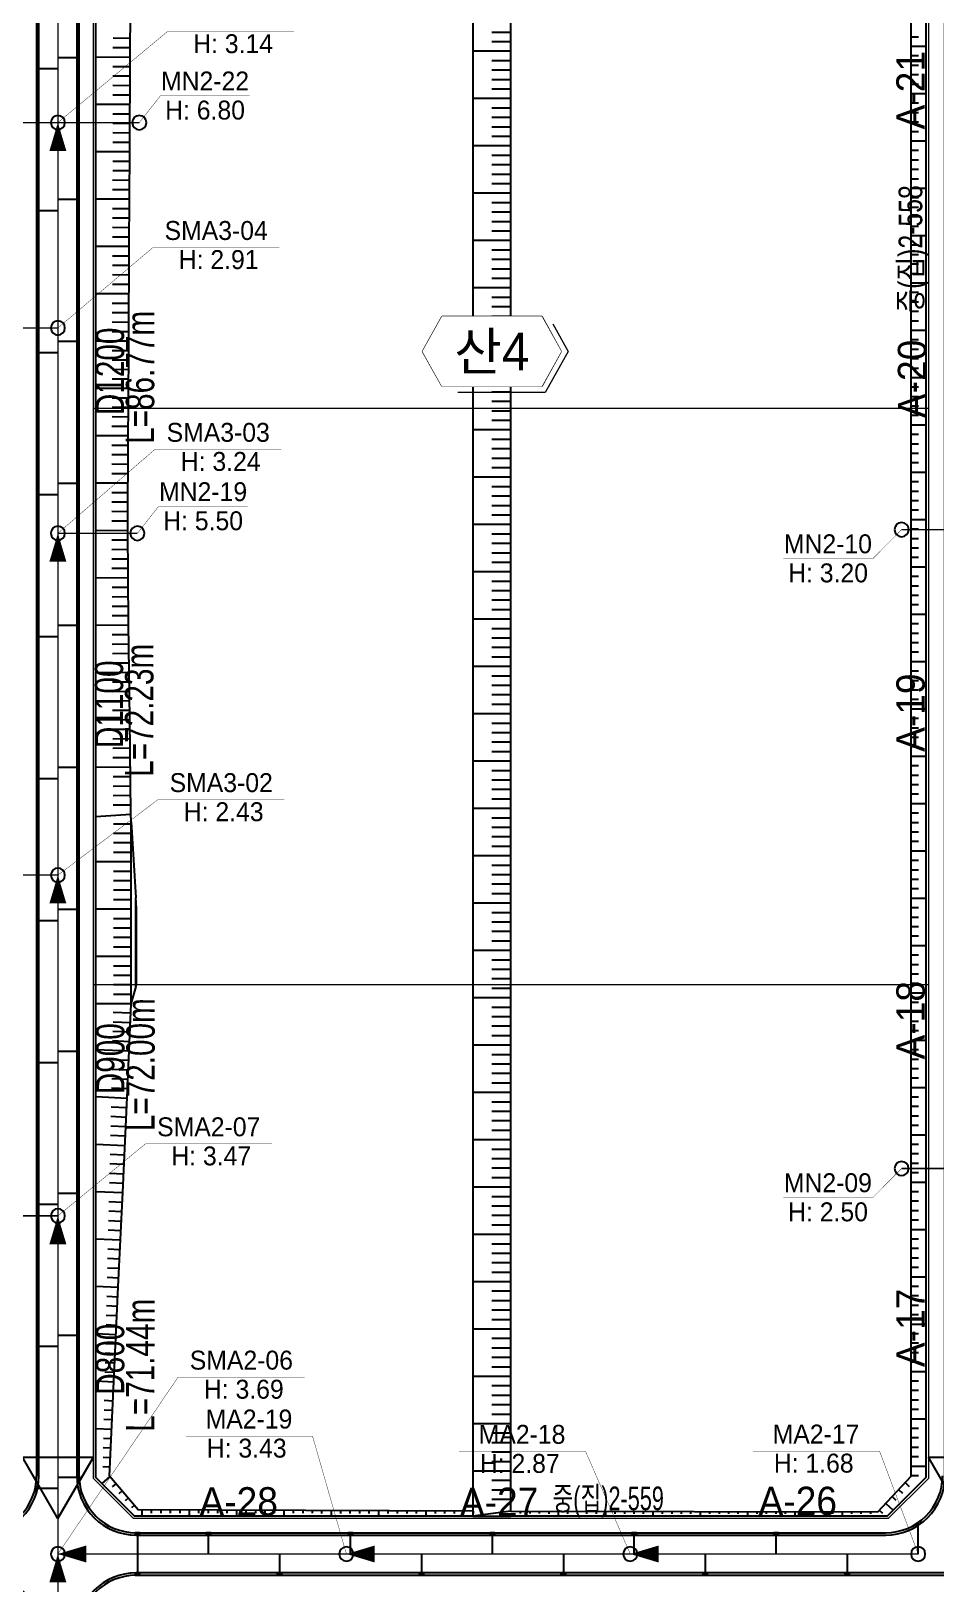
# Model space of a CAD drawing. Extents: x 230860 to 235519, y 342878 to 344985.
# Drawn here: x 232248.7 to 232440, y 343612.6 to 343940.7 of the extents above; entities that cross this region are included whole.
import ezdxf
from ezdxf.enums import TextEntityAlignment as Align

# ---------------------------------------------------------------- set-up
doc = ezdxf.new("R2010")
doc.units = 0
doc.set_wipeout_variables(frame=1)
for name, color, linetype in [('##L형측구', 8, 'Continuous'), ('##보도', 3, 'Continuous'), ('CE-SLOP-FILL', 9, 'Continuous'), ('MN info M1', 2, 'Continuous'), ('storm_2호 우수받이', 1, 'Continuous'), ('storm_arrow', 7, 'Continuous'), ('storm_MH', 2, 'Continuous'), ('storm_pipe dia_length', 7, 'Continuous'), ('storm_pipe text', 1, 'Continuous'), ('도로시종점', 1, 'Continuous'), ('맨홀지시선', 7, 'Continuous'), ('블록맨홀', 1, 'Continuous'), ('비탈면', 7, 'Continuous')]:
    doc.layers.add(name, color=color, linetype=linetype)
for name, color, linetype, lineweight in [('00_도로_계획선', 7, 'Continuous', 0), ('0_도로명', 7, 'Continuous', 0), ('0_획지경계선', 8, 'Continuous', 5), ('storm_pipe', 160, 'Continuous', 30), ('블럭명', 7, 'Continuous', 0)]:
    doc.layers.add(name, color=color, linetype=linetype, lineweight=lineweight)
doc.styles.get("Standard").update_dxf_attribs({"font": 'Dotum.TTF'})
doc.styles.add('스타일1', font='H2HDRM.TTF')

# ---------------------------------------------------------------- blocks, each defined once
blk = doc.blocks.new('1')
at = {"layer": 'storm_MH', "flags": 128}
blk.add_lwpolyline([(-0.75, 0, 1), (0.75, 0, 1)], format="xyb", close=True, dxfattribs=at)

msp = doc.modelspace()

# ---------------------------------------------------------------- linework, layer by layer
at = {"layer": '##L형측구'}
for points in [[(232147.092, 343622.897), (232237.911, 343622.897, 0.4142136), (232250.411, 343635.397), (232250.411, 344072.841, 0.4142136), (232234.911, 344088.341), (232067.598, 344088.341), (232036.911, 344134.898)], [(232429.401, 343622.897, 0.4142136), (232441.901, 343635.397), (232441.901, 344072.841, 0.4142136), (232426.401, 344088.341)], [(232380.105, 343283.607), (232419.664, 343325.458, 0.4135297), (232419.073, 343347.344), (232397.132, 343368.181), (232388.665, 343381.048), (232307.705, 343457.933, -0.2056301), (232250.411, 343591.355), (232250.411, 343602.395, 0.4200486), (232237.909, 343614.897), (232147.092, 343614.897)], [(232558.401, 343584.647, 0.4142136), (232529.901, 343613.147), (232524.767, 343613.147), (232509.512, 343614.897), (232270.911, 343614.897, 0.4142136), (232258.411, 343602.397), (232258.411, 343591.355, 0.2056301), (232313.214, 343463.734), (232426.646, 343356.012)]]:
    msp.add_lwpolyline(points, format="xyb", dxfattribs=at)
msp.add_lwpolyline([(232258.411, 343974.341), (232258.411, 343635.397, 0.4142136), (232270.911, 343622.897), (232429.401, 343622.897, 0.4142136), (232441.901, 343635.397), (232441.901, 344072.841, 0.4142136), (232426.401, 344088.341), (232277.411, 344088.341, 0.4142136), (232261.911, 344072.841), (232261.911, 344042.812), (232258.411, 344027.812)], format="xyb", close=True, dxfattribs=at)
at = {"layer": '##보도', "color": 8}
for points in [[(232067.328, 344087.841), (232234.911, 344087.841, -0.4142136), (232249.911, 344072.841), (232249.911, 343635.397)], [(232237.911, 343623.397, 0.4142136), (232249.911, 343635.397)], [(232258.911, 343635.397, 0.4142136), (232270.911, 343623.397)], [(232429.401, 343623.397, 0.4142136), (232441.401, 343635.397)], [(232249.911, 343602.397, 0.4142136), (232237.911, 343614.397)], [(232270.911, 343614.397, 0.4142136), (232258.911, 343602.397)]]:
    msp.add_lwpolyline(points, format="xyb", dxfattribs=at)
for points in [[(232258.911, 343635.397), (232258.911, 343974.341)], [(232270.911, 343623.397), (232429.401, 343623.397)], [(232270.911, 343614.397), (232509.484, 343614.397)]]:
    msp.add_lwpolyline(points, dxfattribs=at)
at = {"layer": '00_도로_계획선', "linetype": 'Continuous'}
for points in [[(232438.401, 344072.734), (232438.401, 343634.882)], [(232261.911, 343634.882), (232261.911, 344027.409)], [(232261.911, 343634.882), (232270.396, 343626.397)], [(232438.401, 343634.882), (232429.916, 343626.397)], [(232429.916, 343626.397), (232270.396, 343626.397)]]:
    msp.add_lwpolyline(points, dxfattribs=at)
at = {"layer": '0_획지경계선'}
msp.add_line((232261.911, 343861.003), (232438.401, 343861.003), dxfattribs=at)
for points in [[(232350.156, 343982.776), (232350.156, 343739.229)], [(232261.911, 343739.229), (232438.401, 343739.229)]]:
    msp.add_lwpolyline(points, dxfattribs=at)
at = {"layer": 'CE-SLOP-FILL', "color": 8}
for p, q in [((232342.156, 343626.897, 59.045), (232342.156, 344082.841, 54.48)), ((232350.156, 343627.956), (232350.156, 344079.367)), ((232350.156, 343940.397), (232346.156, 343940.397)), ((232434.76, 343939.485), (232436.331, 343939.485)), ((232269.712, 343937.125), (232266.062, 343937.144)), ((232269.722, 343939.125), (232266.067, 343939.144)), ((232350.156, 343936.397), (232342.156, 343936.397)), ((232350.156, 343938.397), (232346.156, 343938.397)), ((232434.76, 343937.485), (232437.901, 343937.485)), ((232269.701, 343935.125), (232262.411, 343935.165)), ((232269.691, 343933.126), (232266.051, 343933.145)), ((232350.156, 343934.397), (232346.156, 343934.397)), ((232434.76, 343935.485), (232436.33, 343935.485)), ((232434.76, 343933.485), (232436.33, 343933.485)), ((232269.68, 343931.126), (232266.046, 343931.145)), ((232350.156, 343932.397), (232346.156, 343932.397)), ((232350.156, 343930.397), (232346.156, 343930.397)), ((232434.759, 343929.485), (232436.33, 343929.485)), ((232434.76, 343931.485), (232436.33, 343931.485)), ((232269.659, 343927.126), (232266.035, 343927.145)), ((232269.669, 343929.126), (232266.04, 343929.145)), ((232350.156, 343926.397), (232342.156, 343926.397)), ((232350.156, 343928.397), (232346.156, 343928.397)), ((232434.759, 343927.485), (232437.901, 343927.485)), ((232269.648, 343925.126), (232262.411, 343925.164)), ((232269.637, 343923.126), (232266.024, 343923.145)), ((232350.156, 343924.397), (232346.156, 343924.397)), ((232434.759, 343925.485), (232436.33, 343925.485)), ((232434.759, 343923.485), (232436.33, 343923.485)), ((232269.626, 343921.126), (232266.019, 343921.145)), ((232350.156, 343922.397), (232346.156, 343922.397)), ((232350.156, 343920.397), (232346.156, 343920.397)), ((232434.759, 343921.485), (232436.33, 343921.485)), ((232269.605, 343917.126), (232266.008, 343917.145)), ((232269.616, 343919.126), (232266.013, 343919.145)), ((232350.156, 343916.397), (232342.156, 343916.397)), ((232350.156, 343918.397), (232346.156, 343918.397)), ((232434.758, 343917.485), (232437.901, 343917.485)), ((232434.759, 343919.485), (232436.33, 343919.485)), ((232269.594, 343915.126), (232262.411, 343915.164)), ((232269.584, 343913.126), (232265.997, 343913.145)), ((232350.156, 343914.397), (232346.156, 343914.397)), ((232434.758, 343915.485), (232436.33, 343915.485)), ((232434.758, 343913.485), (232436.33, 343913.485)), ((232269.573, 343911.126), (232265.992, 343911.145)), ((232350.156, 343912.397), (232346.156, 343912.397)), ((232350.156, 343910.397), (232346.156, 343910.397)), ((232434.758, 343911.485), (232436.329, 343911.485)), ((232269.551, 343907.126), (232265.981, 343907.145)), ((232269.562, 343909.126), (232265.987, 343909.145)), ((232350.156, 343906.397), (232342.156, 343906.397)), ((232350.156, 343908.397), (232346.156, 343908.397)), ((232434.758, 343909.485), (232436.329, 343909.485)), ((232434.758, 343907.485), (232437.901, 343907.485)), ((232269.541, 343905.126), (232262.411, 343905.164)), ((232269.53, 343903.126), (232265.971, 343903.145)), ((232350.156, 343904.397), (232346.156, 343904.397)), ((232434.757, 343905.485), (232436.329, 343905.485)), ((232434.757, 343903.485), (232436.329, 343903.485)), ((232269.519, 343901.126), (232265.965, 343901.145)), ((232350.156, 343902.397), (232346.156, 343902.397)), ((232350.156, 343900.397), (232346.156, 343900.397)), ((232434.757, 343901.485), (232436.329, 343901.485)), ((232269.498, 343897.126), (232265.955, 343897.145)), ((232269.509, 343899.126), (232265.96, 343899.145)), ((232350.156, 343898.397), (232346.156, 343898.397)), ((232434.757, 343899.485), (232436.329, 343899.485)), ((232434.757, 343897.485), (232437.901, 343897.485)), ((232269.487, 343895.126), (232262.411, 343895.163)), ((232350.156, 343896.397), (232342.156, 343896.397)), ((232350.156, 343894.397), (232346.156, 343894.397)), ((232434.756, 343893.485), (232436.329, 343893.485)), ((232434.757, 343895.485), (232436.329, 343895.485)), ((232269.466, 343891.126), (232265.939, 343891.145)), ((232269.477, 343893.126), (232265.944, 343893.145)), ((232350.156, 343892.397), (232346.156, 343892.397)), ((232350.156, 343890.397), (232346.156, 343890.397)), ((232434.756, 343891.485), (232436.329, 343891.485)), ((232269.445, 343887.126), (232265.928, 343887.145)), ((232269.456, 343889.126), (232265.933, 343889.145)), ((232350.156, 343888.397), (232346.156, 343888.397)), ((232434.756, 343889.485), (232436.329, 343889.485)), ((232434.756, 343887.485), (232437.901, 343887.485)), ((232269.434, 343885.126), (232262.411, 343885.163)), ((232350.156, 343886.397), (232342.156, 343886.397)), ((232350.156, 343884.397), (232346.156, 343884.397)), ((232434.756, 343885.485), (232436.328, 343885.485)), ((232434.756, 343883.485), (232436.328, 343883.485)), ((232269.413, 343881.126), (232265.912, 343881.145)), ((232269.424, 343883.126), (232265.917, 343883.145)), ((232350.156, 343882.397), (232346.156, 343882.397)), ((232350.156, 343880.397), (232346.156, 343880.397)), ((232434.755, 343881.485), (232436.328, 343881.485)), ((232269.392, 343877.126), (232265.902, 343877.145)), ((232269.403, 343879.126), (232265.907, 343879.145)), ((232350.156, 343878.397), (232346.156, 343878.397)), ((232434.755, 343879.485), (232436.328, 343879.485)), ((232434.755, 343877.485), (232437.901, 343877.485)), ((232269.382, 343875.126), (232262.411, 343875.164)), ((232350.156, 343876.397), (232342.156, 343876.397)), ((232350.156, 343874.397), (232346.156, 343874.397)), ((232434.755, 343875.485), (232436.328, 343875.485)), ((232269.36, 343871.126), (232265.886, 343871.145)), ((232269.371, 343873.126), (232265.891, 343873.145)), ((232350.156, 343872.397), (232346.156, 343872.397)), ((232350.156, 343870.397), (232346.156, 343870.397)), ((232434.755, 343873.485), (232436.328, 343873.485)), ((232434.755, 343871.485), (232436.328, 343871.485)), ((232269.338, 343867.126), (232265.875, 343867.145)), ((232269.349, 343869.126), (232265.88, 343869.145)), ((232350.156, 343868.397), (232346.156, 343868.397)), ((232434.755, 343869.485), (232436.328, 343869.485)), ((232434.755, 343867.485), (232437.901, 343867.485)), ((232269.328, 343865.126), (232262.411, 343865.164)), ((232350.156, 343866.397), (232342.156, 343866.397)), ((232350.156, 343864.397), (232346.156, 343864.397)), ((232434.755, 343865.485), (232436.328, 343865.485)), ((232269.306, 343861.127), (232265.859, 343861.145)), ((232269.317, 343863.127), (232265.864, 343863.145)), ((232350.156, 343862.397), (232346.156, 343862.397)), ((232434.754, 343863.485), (232436.328, 343863.485)), ((232434.754, 343861.485), (232436.328, 343861.485)), ((232269.296, 343859.127), (232265.853, 343859.145)), ((232350.156, 343860.397), (232346.156, 343860.397)), ((232350.156, 343858.397), (232346.156, 343858.397)), ((232434.754, 343859.485), (232436.328, 343859.485)), ((232434.755, 343857.485), (232437.901, 343857.485)), ((232269.275, 343855.127), (232262.411, 343855.148)), ((232269.285, 343857.127), (232265.848, 343857.145)), ((232350.156, 343856.397), (232342.156, 343856.397)), ((232350.156, 343854.397), (232346.156, 343854.397)), ((232434.755, 343855.485), (232436.328, 343855.485)), ((232269.262, 343851.127), (232265.837, 343851.137)), ((232269.269, 343853.127), (232265.84, 343853.137)), ((232350.156, 343852.397), (232346.156, 343852.397)), ((232434.754, 343851.485), (232436.328, 343851.485)), ((232434.755, 343853.485), (232436.328, 343853.485)), ((232269.256, 343849.127), (232265.834, 343849.137)), ((232350.156, 343850.397), (232346.156, 343850.397)), ((232350.156, 343848.397), (232346.156, 343848.397)), ((232434.754, 343849.485), (232436.328, 343849.485)), ((232434.754, 343847.485), (232437.901, 343847.485)), ((232269.244, 343845.127), (232262.411, 343845.148)), ((232269.25, 343847.127), (232265.83, 343847.137)), ((232350.156, 343846.397), (232342.156, 343846.397)), ((232350.156, 343844.397), (232346.156, 343844.397)), ((232434.754, 343845.485), (232436.328, 343845.485)), ((232269.231, 343841.127), (232265.821, 343841.137)), ((232269.237, 343843.127), (232265.824, 343843.137)), ((232350.156, 343842.397), (232346.156, 343842.397)), ((232434.754, 343843.485), (232436.327, 343843.485)), ((232434.754, 343841.485), (232436.327, 343841.485)), ((232269.225, 343839.127), (232265.818, 343839.137)), ((232350.156, 343840.397), (232346.156, 343840.397)), ((232350.156, 343838.397), (232346.156, 343838.397)), ((232434.753, 343839.485), (232436.327, 343839.485)), ((232434.753, 343837.485), (232437.901, 343837.485)), ((232269.215, 343835.127), (232262.411, 343835.073)), ((232269.218, 343837.127), (232265.815, 343837.137)), ((232350.156, 343836.397), (232342.156, 343836.397)), ((232350.156, 343834.397), (232346.156, 343834.397)), ((232434.753, 343835.485), (232436.327, 343835.485)), ((232269.23, 343833.127), (232265.821, 343833.1)), ((232269.246, 343831.127), (232265.829, 343831.1)), ((232350.156, 343832.397), (232346.156, 343832.397)), ((232434.753, 343833.485), (232436.327, 343833.485)), ((232434.753, 343831.485), (232436.327, 343831.485)), ((232269.262, 343829.127), (232265.837, 343829.1)), ((232350.156, 343830.397), (232346.156, 343830.397)), ((232350.156, 343828.397), (232346.156, 343828.397)), ((232434.753, 343829.485), (232436.327, 343829.485)), ((232269.294, 343825.127), (232262.411, 343825.073)), ((232269.278, 343827.127), (232265.845, 343827.1)), ((232350.156, 343826.397), (232342.156, 343826.397)), ((232350.156, 343824.397), (232346.156, 343824.397)), ((232434.752, 343825.485), (232436.327, 343825.485)), ((232434.753, 343827.485), (232437.901, 343827.485)), ((232269.31, 343823.127), (232265.86, 343823.1)), ((232269.325, 343821.127), (232265.868, 343821.1)), ((232350.156, 343822.397), (232346.156, 343822.397)), ((232434.752, 343823.485), (232436.327, 343823.485)), ((232434.752, 343821.485), (232436.327, 343821.485)), ((232269.341, 343819.127), (232265.876, 343819.1)), ((232350.156, 343820.397), (232346.156, 343820.397)), ((232350.156, 343818.397), (232346.156, 343818.397)), ((232434.752, 343819.485), (232436.326, 343819.485)), ((232269.374, 343815.127), (232262.411, 343815.052)), ((232269.357, 343817.127), (232265.884, 343817.1)), ((232350.156, 343816.397), (232342.156, 343816.397)), ((232434.752, 343817.485), (232437.901, 343817.485)), ((232434.752, 343815.485), (232436.326, 343815.485)), ((232269.395, 343813.127), (232265.903, 343813.09)), ((232350.156, 343814.397), (232346.156, 343814.397)), ((232350.156, 343812.397), (232346.156, 343812.397)), ((232434.751, 343813.485), (232436.326, 343813.485)), ((232434.751, 343811.485), (232436.326, 343811.485)), ((232269.417, 343811.128), (232265.914, 343811.09)), ((232269.439, 343809.128), (232265.925, 343809.09)), ((232350.156, 343810.397), (232346.156, 343810.397)), ((232350.156, 343808.397), (232346.156, 343808.397)), ((232434.751, 343809.485), (232436.326, 343809.485)), ((232269.482, 343805.128), (232262.411, 343805.051)), ((232269.46, 343807.128), (232265.936, 343807.09)), ((232350.156, 343806.397), (232342.156, 343806.397)), ((232434.751, 343807.485), (232437.901, 343807.485)), ((232434.751, 343805.485), (232436.326, 343805.485)), ((232269.504, 343803.128), (232265.957, 343803.09)), ((232350.156, 343804.397), (232346.156, 343804.397)), ((232350.156, 343802.397), (232346.156, 343802.397)), ((232434.75, 343801.485), (232436.326, 343801.485)), ((232434.751, 343803.485), (232436.326, 343803.485)), ((232269.525, 343801.128), (232265.968, 343801.09)), ((232269.547, 343799.128), (232265.979, 343799.09)), ((232350.156, 343800.397), (232346.156, 343800.397)), ((232350.156, 343798.397), (232346.156, 343798.397)), ((232434.75, 343799.485), (232436.326, 343799.485)), ((232269.59, 343795.129), (232262.411, 343795.051)), ((232269.569, 343797.128), (232265.99, 343797.09)), ((232350.156, 343796.397), (232342.156, 343796.397)), ((232434.75, 343797.485), (232437.901, 343797.485)), ((232434.75, 343795.485), (232436.325, 343795.485)), ((232269.612, 343793.129), (232266.011, 343793.09)), ((232350.156, 343794.397), (232346.156, 343794.397)), ((232350.156, 343792.397), (232346.156, 343792.397)), ((232434.75, 343793.485), (232436.325, 343793.485)), ((232269.633, 343791.129), (232266.022, 343791.09)), ((232269.655, 343789.129), (232266.033, 343789.09)), ((232350.156, 343790.397), (232346.156, 343790.397)), ((232350.156, 343788.397), (232346.156, 343788.397)), ((232434.749, 343789.485), (232436.325, 343789.485)), ((232434.75, 343791.485), (232436.325, 343791.485)), ((232269.698, 343785.129), (232262.411, 343785.051)), ((232269.676, 343787.129), (232266.044, 343787.09)), ((232350.156, 343786.397), (232342.156, 343786.397)), ((232434.749, 343787.485), (232437.901, 343787.485)), ((232434.749, 343785.485), (232436.325, 343785.485)), ((232269.719, 343783.129), (232266.065, 343783.09)), ((232350.156, 343784.397), (232346.156, 343784.397)), ((232350.156, 343782.397), (232346.156, 343782.397)), ((232434.749, 343783.485), (232436.325, 343783.485)), ((232269.741, 343781.129), (232266.076, 343781.09)), ((232269.762, 343779.129), (232266.087, 343779.09)), ((232350.156, 343780.397), (232346.156, 343780.397)), ((232434.749, 343781.485), (232436.325, 343781.485)), ((232434.749, 343779.485), (232436.325, 343779.485)), ((232269.816, 343775.13), (232262.411, 343774.669)), ((232269.784, 343777.13), (232266.098, 343777.09)), ((232350.156, 343776.397), (232342.156, 343776.397)), ((232350.156, 343778.397), (232346.156, 343778.397)), ((232434.748, 343777.485), (232437.901, 343777.485)), ((232434.748, 343775.485), (232436.325, 343775.485)), ((232269.911, 343773.133), (232266.161, 343773.133)), ((232350.156, 343774.397), (232346.156, 343774.397)), ((232350.156, 343772.397), (232346.156, 343772.397)), ((232434.748, 343773.485), (232436.325, 343773.485)), ((232269.911, 343771.133), (232266.161, 343771.133)), ((232269.911, 343769.133), (232266.161, 343769.133)), ((232350.156, 343770.397), (232346.156, 343770.397)), ((232434.748, 343771.485), (232436.324, 343771.485)), ((232434.748, 343769.485), (232436.324, 343769.485)), ((232269.911, 343767.133), (232266.161, 343767.133)), ((232350.156, 343766.397), (232342.156, 343766.397)), ((232350.156, 343768.397), (232346.156, 343768.397)), ((232434.747, 343765.485), (232436.324, 343765.485)), ((232434.748, 343767.485), (232437.901, 343767.485)), ((232269.911, 343765.133), (232262.411, 343765.133)), ((232269.911, 343763.133), (232266.161, 343763.133)), ((232350.156, 343764.397), (232346.156, 343764.397)), ((232350.156, 343762.397), (232346.156, 343762.397)), ((232434.747, 343763.485), (232436.324, 343763.485)), ((232269.911, 343761.133), (232266.161, 343761.133)), ((232269.911, 343759.133), (232266.161, 343759.133)), ((232350.156, 343760.397), (232346.156, 343760.397)), ((232434.747, 343761.485), (232436.324, 343761.485)), ((232434.747, 343759.485), (232436.324, 343759.485)), ((232269.911, 343757.133), (232266.161, 343757.133)), ((232270.961, 343756.759), (232270.936, 343756.757)), ((232350.156, 343756.397), (232342.156, 343756.397)), ((232350.156, 343758.397), (232346.156, 343758.397)), ((232434.747, 343757.485), (232437.901, 343757.485)), ((232434.747, 343755.485), (232436.324, 343755.485)), ((232269.911, 343755.133), (232262.411, 343755.133)), ((232269.911, 343753.133), (232266.161, 343753.133)), ((232271.049, 343754.761), (232270.98, 343754.762)), ((232271.048, 343752.761), (232270.98, 343752.762)), ((232350.156, 343754.397), (232346.156, 343754.397)), ((232350.156, 343752.397), (232346.156, 343752.397)), ((232434.747, 343753.485), (232436.324, 343753.485)), ((232269.911, 343751.133), (232266.161, 343751.133)), ((232269.911, 343749.133), (232266.161, 343749.133)), ((232271.047, 343750.761), (232270.979, 343750.762)), ((232350.156, 343750.397), (232346.156, 343750.397)), ((232434.746, 343751.485), (232436.324, 343751.485)), ((232434.746, 343749.485), (232436.324, 343749.485)), ((232269.911, 343747.133), (232266.161, 343747.133)), ((232271.046, 343748.761), (232270.911, 343748.762)), ((232271.045, 343746.761), (232270.978, 343746.762)), ((232350.156, 343746.397), (232342.156, 343746.397)), ((232350.156, 343748.397), (232346.156, 343748.397)), ((232434.746, 343747.485), (232437.901, 343747.485)), ((232269.911, 343745.133), (232262.411, 343745.133)), ((232269.911, 343743.133), (232266.161, 343743.133)), ((232271.044, 343744.761), (232270.977, 343744.762)), ((232271.043, 343742.761), (232270.977, 343742.762)), ((232350.156, 343744.397), (232346.156, 343744.397)), ((232350.156, 343742.397), (232346.156, 343742.397)), ((232434.746, 343745.485), (232436.324, 343745.485)), ((232434.746, 343743.485), (232436.323, 343743.485)), ((232269.911, 343741.133), (232266.161, 343741.133)), ((232269.911, 343739.133), (232266.161, 343739.133)), ((232271.041, 343740.761), (232270.976, 343740.762)), ((232350.156, 343740.397), (232346.156, 343740.397)), ((232434.746, 343741.485), (232436.323, 343741.485)), ((232434.746, 343739.485), (232436.323, 343739.485)), ((232269.911, 343737.133), (232266.161, 343737.133)), ((232350.156, 343736.397), (232342.156, 343736.397)), ((232350.156, 343738.397), (232346.156, 343738.397)), ((232434.745, 343737.485), (232437.901, 343737.485)), ((232269.911, 343735.133), (232262.411, 343735.133)), ((232269.825, 343733.135), (232266.118, 343733.295)), ((232350.156, 343734.397), (232346.156, 343734.397)), ((232434.745, 343735.485), (232436.323, 343735.485)), ((232434.745, 343733.485), (232436.323, 343733.485)), ((232269.653, 343729.139), (232266.032, 343729.295)), ((232269.739, 343731.137), (232266.075, 343731.295)), ((232350.156, 343732.397), (232346.156, 343732.397)), ((232350.156, 343730.397), (232346.156, 343730.397)), ((232434.745, 343731.485), (232436.323, 343731.485)), ((232434.745, 343729.485), (232436.323, 343729.485)), ((232269.567, 343727.14), (232265.989, 343727.295)), ((232350.156, 343726.397), (232342.156, 343726.397)), ((232350.156, 343728.397), (232346.156, 343728.397)), ((232434.744, 343727.485), (232437.901, 343727.485)), ((232269.48, 343725.142), (232262.411, 343725.448)), ((232269.394, 343723.144), (232265.903, 343723.295)), ((232350.156, 343724.397), (232346.156, 343724.397)), ((232434.744, 343725.485), (232436.323, 343725.485)), ((232434.744, 343723.485), (232436.323, 343723.485)), ((232269.308, 343721.146), (232265.86, 343721.295)), ((232350.156, 343722.397), (232346.156, 343722.397)), ((232350.156, 343720.397), (232346.156, 343720.397)), ((232434.744, 343721.485), (232436.322, 343721.485)), ((232434.744, 343719.485), (232436.322, 343719.485)), ((232269.135, 343717.15), (232265.773, 343717.295)), ((232269.222, 343719.148), (232265.816, 343719.295)), ((232350.156, 343716.397), (232342.156, 343716.397)), ((232350.156, 343718.397), (232346.156, 343718.397)), ((232434.744, 343717.485), (232437.901, 343717.485)), ((232269.048, 343715.152), (232262.411, 343715.466)), ((232268.954, 343713.154), (232265.682, 343713.309)), ((232350.156, 343714.397), (232346.156, 343714.397)), ((232434.743, 343715.485), (232436.322, 343715.485)), ((232434.743, 343713.485), (232436.322, 343713.485)), ((232268.859, 343711.156), (232265.635, 343711.309)), ((232350.156, 343712.397), (232346.156, 343712.397)), ((232350.156, 343710.397), (232346.156, 343710.397)), ((232434.743, 343711.485), (232436.322, 343711.485)), ((232268.669, 343707.161), (232265.54, 343707.309)), ((232268.764, 343709.158), (232265.588, 343709.309)), ((232350.156, 343706.397), (232342.156, 343706.397)), ((232350.156, 343708.397), (232346.156, 343708.397)), ((232434.743, 343709.485), (232436.322, 343709.485)), ((232434.743, 343707.485), (232437.901, 343707.485)), ((232268.575, 343705.163), (232262.411, 343705.455)), ((232268.48, 343703.165), (232265.446, 343703.309)), ((232350.156, 343704.397), (232346.156, 343704.397)), ((232434.742, 343703.485), (232436.322, 343703.485)), ((232434.743, 343705.485), (232436.322, 343705.485)), ((232268.385, 343701.167), (232265.398, 343701.309)), ((232350.156, 343702.397), (232346.156, 343702.397)), ((232350.156, 343700.397), (232346.156, 343700.397)), ((232434.742, 343701.485), (232436.322, 343701.485)), ((232268.196, 343697.172), (232265.304, 343697.309)), ((232268.291, 343699.17), (232265.351, 343699.309)), ((232350.156, 343696.397), (232342.156, 343696.397)), ((232350.156, 343698.397), (232346.156, 343698.397)), ((232434.742, 343699.485), (232436.322, 343699.485)), ((232434.742, 343697.485), (232437.901, 343697.485)), ((232268.101, 343695.174), (232262.411, 343695.444)), ((232268.006, 343693.176), (232265.209, 343693.309)), ((232350.156, 343694.397), (232346.156, 343694.397)), ((232434.742, 343695.485), (232436.321, 343695.485)), ((232434.742, 343693.485), (232436.321, 343693.485)), ((232267.911, 343691.179), (232265.161, 343691.309)), ((232350.156, 343692.397), (232346.156, 343692.397)), ((232350.156, 343690.397), (232346.156, 343690.397)), ((232434.741, 343691.485), (232436.321, 343691.485)), ((232267.722, 343687.183), (232265.066, 343687.309)), ((232267.817, 343689.181), (232265.114, 343689.309)), ((232350.156, 343688.397), (232346.156, 343688.397)), ((232434.741, 343689.485), (232436.321, 343689.485)), ((232434.741, 343687.485), (232437.901, 343687.485)), ((232267.627, 343685.185), (232262.411, 343685.433)), ((232267.532, 343683.188), (232264.972, 343683.309)), ((232350.156, 343686.397), (232342.156, 343686.397)), ((232350.156, 343684.397), (232346.156, 343684.397)), ((232434.741, 343685.485), (232436.321, 343685.485)), ((232434.741, 343683.485), (232436.321, 343683.485)), ((232267.437, 343681.19), (232264.924, 343681.309)), ((232350.156, 343682.397), (232346.156, 343682.397)), ((232350.156, 343680.397), (232346.156, 343680.397)), ((232434.741, 343681.485), (232436.321, 343681.485)), ((232267.247, 343677.194), (232264.829, 343677.309)), ((232267.342, 343679.192), (232264.877, 343679.309)), ((232350.156, 343678.397), (232346.156, 343678.397)), ((232434.74, 343679.485), (232436.321, 343679.485)), ((232434.74, 343677.485), (232437.901, 343677.485)), ((232267.152, 343675.197), (232262.411, 343675.422)), ((232350.156, 343676.397), (232342.156, 343676.397)), ((232350.156, 343674.397), (232346.156, 343674.397)), ((232434.74, 343675.485), (232436.321, 343675.485)), ((232434.74, 343673.485), (232436.321, 343673.485)), ((232266.963, 343671.201), (232264.687, 343671.309)), ((232267.058, 343673.199), (232264.734, 343673.309)), ((232350.156, 343672.397), (232346.156, 343672.397)), ((232350.156, 343670.397), (232346.156, 343670.397)), ((232434.74, 343671.485), (232436.32, 343671.485)), ((232266.773, 343667.206), (232264.592, 343667.309)), ((232266.868, 343669.203), (232264.639, 343669.309)), ((232350.156, 343668.397), (232346.156, 343668.397)), ((232434.74, 343669.485), (232436.32, 343669.485)), ((232434.74, 343667.485), (232437.901, 343667.485)), ((232266.678, 343665.208), (232262.411, 343665.411)), ((232350.156, 343666.397), (232342.156, 343666.397)), ((232350.156, 343664.397), (232346.156, 343664.397)), ((232434.739, 343665.485), (232436.32, 343665.485)), ((232266.488, 343661.212), (232264.45, 343661.309)), ((232266.583, 343663.21), (232264.497, 343663.309)), ((232350.156, 343662.397), (232346.156, 343662.397)), ((232350.156, 343660.397), (232346.156, 343660.397)), ((232434.739, 343663.485), (232436.32, 343663.485)), ((232434.739, 343661.485), (232436.32, 343661.485)), ((232266.299, 343657.217), (232264.355, 343657.309)), ((232266.393, 343659.215), (232264.402, 343659.309)), ((232350.156, 343658.397), (232346.156, 343658.397)), ((232434.739, 343659.485), (232436.32, 343659.485)), ((232434.739, 343657.485), (232437.901, 343657.485)), ((232266.204, 343655.219), (232262.411, 343655.386)), ((232350.156, 343656.397), (232342.156, 343656.397)), ((232350.156, 343654.397), (232346.156, 343654.397)), ((232434.739, 343655.485), (232436.32, 343655.485)), ((232266.028, 343651.223), (232264.219, 343651.303)), ((232266.116, 343653.221), (232264.264, 343653.303)), ((232350.156, 343652.397), (232346.156, 343652.397)), ((232434.738, 343653.485), (232436.32, 343653.485)), ((232434.738, 343651.485), (232436.32, 343651.485)), ((232265.852, 343647.227), (232264.131, 343647.303)), ((232265.94, 343649.225), (232264.175, 343649.303)), ((232350.156, 343650.397), (232346.156, 343650.397)), ((232350.156, 343648.397), (232346.156, 343648.397)), ((232434.738, 343649.485), (232436.32, 343649.485)), ((232434.738, 343647.485), (232437.901, 343647.485)), ((232265.763, 343645.229), (232262.411, 343645.377)), ((232350.156, 343646.397), (232342.156, 343646.397)), ((232350.156, 343644.397), (232346.156, 343644.397)), ((232434.738, 343645.485), (232436.319, 343645.485)), ((232265.587, 343641.233), (232263.999, 343641.303)), ((232265.675, 343643.231), (232264.043, 343643.303)), ((232350.156, 343642.397), (232346.156, 343642.397)), ((232434.737, 343641.485), (232436.319, 343641.485)), ((232434.738, 343643.485), (232436.319, 343643.485)), ((232265.499, 343639.235), (232263.955, 343639.303)), ((232350.156, 343640.397), (232346.156, 343640.397)), ((232350.156, 343638.397), (232346.156, 343638.397)), ((232434.737, 343639.485), (232436.319, 343639.485)), ((232434.737, 343637.485), (232437.901, 343637.485)), ((232265.394, 343635.263), (232263.693, 343633.807)), ((232265.411, 343637.237), (232263.911, 343637.303)), ((232350.156, 343636.397), (232342.156, 343636.397)), ((232350.156, 343634.397), (232346.156, 343634.397)), ((232434.737, 343635.485), (232436.319, 343635.485)), ((232266.694, 343633.744), (232265.903, 343633.066)), ((232267.995, 343632.224), (232267.262, 343631.597)), ((232350.156, 343632.397), (232346.156, 343632.397)), ((232430.748, 343631.054), (232431.555, 343630.303)), ((232432.11, 343632.518), (232432.944, 343631.742)), ((232433.473, 343633.982), (232434.333, 343633.182)), ((232269.295, 343630.705), (232268.622, 343630.128)), ((232270.596, 343629.186), (232269.981, 343628.66)), ((232272.157, 343628.228), (232272.151, 343626.897)), ((232274.157, 343628.221), (232274.154, 343627.559)), ((232276.157, 343628.213), (232276.154, 343627.555)), ((232278.157, 343628.205), (232278.154, 343627.551)), ((232280.157, 343628.197), (232280.154, 343627.547)), ((232282.157, 343628.189), (232282.152, 343626.897)), ((232284.157, 343628.182), (232284.154, 343627.539)), ((232286.156, 343628.174), (232286.154, 343627.535)), ((232288.156, 343628.166), (232288.154, 343627.532)), ((232290.156, 343628.158), (232290.154, 343627.528)), ((232292.156, 343628.151), (232292.152, 343626.897)), ((232294.156, 343628.143), (232294.154, 343627.52)), ((232296.156, 343628.135), (232296.154, 343627.516)), ((232298.156, 343628.127), (232298.154, 343627.512)), ((232300.156, 343628.119), (232300.154, 343627.508)), ((232302.156, 343628.112), (232302.152, 343626.897)), ((232304.156, 343628.104), (232304.154, 343627.5)), ((232306.156, 343628.096), (232306.154, 343627.497)), ((232308.156, 343628.088), (232308.154, 343627.493)), ((232310.156, 343628.081), (232310.154, 343627.489)), ((232312.156, 343628.073), (232312.152, 343626.897)), ((232314.156, 343628.065), (232314.154, 343627.481)), ((232316.156, 343628.057), (232316.154, 343627.477)), ((232318.156, 343628.049), (232318.154, 343627.473)), ((232320.156, 343628.042), (232320.154, 343627.469)), ((232322.156, 343628.034), (232322.152, 343626.897)), ((232324.156, 343628.026), (232324.154, 343627.462)), ((232326.156, 343628.018), (232326.154, 343627.458)), ((232328.156, 343628.011), (232328.154, 343627.454)), ((232330.156, 343628.003), (232330.154, 343627.45)), ((232332.156, 343627.995), (232332.152, 343626.897)), ((232334.156, 343627.987), (232334.154, 343627.442)), ((232336.156, 343627.98), (232336.154, 343627.438)), ((232338.156, 343627.972), (232338.154, 343627.434)), ((232340.156, 343627.964), (232340.154, 343627.431)), ((232342.156, 343627.956), (232342.152, 343626.897)), ((232350.156, 343630.397), (232346.156, 343630.397)), ((232352.156, 343627.953), (232352.155, 343627.425)), ((232354.156, 343627.949), (232354.155, 343627.423)), ((232356.156, 343627.946), (232356.155, 343627.421)), ((232358.156, 343627.942), (232358.155, 343627.42)), ((232360.156, 343627.939), (232360.154, 343626.897)), ((232362.156, 343627.935), (232362.155, 343627.416)), ((232364.156, 343627.932), (232364.155, 343627.414)), ((232366.156, 343627.928), (232366.155, 343627.413)), ((232368.156, 343627.925), (232368.155, 343627.411)), ((232370.156, 343627.921), (232370.154, 343626.897)), ((232372.156, 343627.918), (232372.155, 343627.407)), ((232374.156, 343627.914), (232374.155, 343627.406)), ((232376.156, 343627.911), (232376.155, 343627.404)), ((232378.156, 343627.907), (232378.155, 343627.402)), ((232380.156, 343627.904), (232380.154, 343626.897)), ((232382.156, 343627.9), (232382.155, 343627.399)), ((232384.156, 343627.897), (232384.155, 343627.397)), ((232386.156, 343627.893), (232386.155, 343627.395)), ((232388.156, 343627.89), (232388.155, 343627.393)), ((232390.156, 343627.886), (232390.154, 343626.897)), ((232392.156, 343627.883), (232392.155, 343627.39)), ((232394.156, 343627.879), (232394.155, 343627.388)), ((232396.156, 343627.876), (232396.155, 343627.386)), ((232398.156, 343627.872), (232398.155, 343627.385)), ((232400.156, 343627.869), (232400.154, 343626.897)), ((232402.156, 343627.865), (232402.155, 343627.381)), ((232404.156, 343627.862), (232404.155, 343627.379)), ((232406.156, 343627.858), (232406.155, 343627.378)), ((232408.156, 343627.855), (232408.155, 343627.376)), ((232410.156, 343627.851), (232410.154, 343626.897)), ((232412.156, 343627.848), (232412.155, 343627.372)), ((232414.156, 343627.844), (232414.155, 343627.371)), ((232416.156, 343627.841), (232416.155, 343627.369)), ((232418.156, 343627.837), (232418.155, 343627.367)), ((232420.156, 343627.834), (232420.154, 343626.897)), ((232422.156, 343627.83), (232422.155, 343627.364)), ((232424.156, 343627.827), (232424.155, 343627.362)), ((232426.156, 343627.823), (232426.155, 343627.36)), ((232428.023, 343628.126), (232428.683, 343627.512)), ((232429.385, 343629.59), (232430.948, 343628.136))]:
    msp.add_line(p, q, dxfattribs=at)
for points in [[(232342.152, 343626.897), (232270.604, 343626.897), (232262.411, 343635.089), (232262.411, 344027.351), (232265.911, 344042.351), (232265.911, 344072.527), (232276.225, 344082.841), (232342.156, 344082.841)], [(232350.156, 344082.841), (232427.587, 344082.841), (232437.901, 344072.527), (232437.901, 343635.089), (232429.709, 343626.897), (232350.156, 343626.883)]]:
    msp.add_lwpolyline(points, dxfattribs=at)
at = {"layer": 'storm_2호 우수받이'}
for p, q in [((232254.41, 343932.711), (232249.911, 343932.711)), ((232258.911, 343935.053), (232254.411, 343935.053)), ((232258.911, 343905.053), (232254.411, 343905.053)), ((232254.41, 343902.711), (232249.911, 343902.711)), ((232254.41, 343902.711), (232249.911, 343902.711)), ((232258.911, 343875.053), (232254.411, 343875.053)), ((232254.41, 343872.711), (232249.911, 343872.711)), ((232258.911, 343845.053), (232254.411, 343845.053)), ((232254.41, 343842.711), (232249.911, 343842.711)), ((232258.911, 343815.053), (232254.411, 343815.053)), ((232254.41, 343812.711), (232249.911, 343812.711)), ((232258.911, 343785.053), (232254.411, 343785.053)), ((232254.41, 343782.711), (232249.911, 343782.711)), ((232254.41, 343752.711), (232249.911, 343752.711)), ((232258.911, 343755.053), (232254.411, 343755.053)), ((232254.41, 343722.711), (232249.911, 343722.711)), ((232258.911, 343725.053), (232254.411, 343725.053)), ((232258.911, 343695.053), (232254.411, 343695.053)), ((232254.41, 343692.711), (232249.911, 343692.711)), ((232258.911, 343665.053), (232254.411, 343665.053)), ((232254.41, 343662.711), (232249.911, 343662.711)), ((232258.916, 343635.053), (232254.411, 343635.053)), ((232254.41, 343632.711), (232249.607, 343632.711)), ((232436.254, 343618.897), (232436.254, 343625.546)), ((232271.234, 343623.397), (232271.234, 343618.897)), ((232286.254, 343618.897), (232286.254, 343623.397)), ((232316.254, 343618.897), (232316.254, 343623.397)), ((232346.254, 343618.897), (232346.254, 343623.397)), ((232376.254, 343618.897), (232376.254, 343623.397)), ((232406.254, 343618.897), (232406.254, 343623.397)), ((232271.254, 343618.897), (232271.254, 343614.397)), ((232301.254, 343618.897), (232301.254, 343614.397)), ((232331.254, 343618.897), (232331.254, 343614.397)), ((232361.254, 343618.897), (232361.254, 343614.397)), ((232391.254, 343618.897), (232391.254, 343614.397)), ((232421.254, 343618.897), (232421.254, 343614.397))]:
    msp.add_line(p, q, dxfattribs=at)
for points in [[(232250.311, 343933.211), (232249.911, 343933.211), (232249.911, 343932.211), (232250.311, 343932.211)], [(232258.911, 343935.553), (232258.511, 343935.553), (232258.511, 343934.553), (232258.911, 343934.553)], [(232250.311, 343903.211), (232249.911, 343903.211), (232249.911, 343902.211), (232250.311, 343902.211)], [(232258.911, 343905.553), (232258.511, 343905.553), (232258.511, 343904.553), (232258.911, 343904.553)], [(232258.911, 343875.553), (232258.511, 343875.553), (232258.511, 343874.553), (232258.911, 343874.553)], [(232250.311, 343873.211), (232249.911, 343873.211), (232249.911, 343872.211), (232250.311, 343872.211)], [(232258.911, 343845.553), (232258.511, 343845.553), (232258.511, 343844.553), (232258.911, 343844.553)], [(232250.311, 343843.211), (232249.911, 343843.211), (232249.911, 343842.211), (232250.311, 343842.211)], [(232258.911, 343815.553), (232258.511, 343815.553), (232258.511, 343814.553), (232258.911, 343814.553)], [(232250.311, 343813.211), (232249.911, 343813.211), (232249.911, 343812.211), (232250.311, 343812.211)], [(232258.911, 343785.553), (232258.511, 343785.553), (232258.511, 343784.553), (232258.911, 343784.553)], [(232250.311, 343783.211), (232249.911, 343783.211), (232249.911, 343782.211), (232250.311, 343782.211)], [(232258.911, 343755.553), (232258.511, 343755.553), (232258.511, 343754.553), (232258.911, 343754.553)], [(232250.311, 343753.211), (232249.911, 343753.211), (232249.911, 343752.211), (232250.311, 343752.211)], [(232250.311, 343723.211), (232249.911, 343723.211), (232249.911, 343722.211), (232250.311, 343722.211)], [(232258.911, 343725.553), (232258.511, 343725.553), (232258.511, 343724.553), (232258.911, 343724.553)], [(232250.311, 343693.211), (232249.911, 343693.211), (232249.911, 343692.211), (232250.311, 343692.211)], [(232258.911, 343695.553), (232258.511, 343695.553), (232258.511, 343694.553), (232258.911, 343694.553)], [(232258.911, 343665.553), (232258.511, 343665.553), (232258.511, 343664.553), (232258.911, 343664.553)], [(232250.311, 343663.211), (232249.911, 343663.211), (232249.911, 343662.211), (232250.311, 343662.211)], [(232258.901, 343635.553), (232258.501, 343635.541), (232258.531, 343634.541), (232258.931, 343634.553)], [(232250.11, 343633.106), (232249.721, 343633.197), (232249.493, 343632.224), (232249.882, 343632.133)], [(232436.893, 343625.499), (232436.068, 343624.934), (232435.842, 343625.264), (232436.666, 343625.829)], [(232270.734, 343622.997), (232271.734, 343622.997), (232271.734, 343623.397), (232270.734, 343623.397)], [(232285.754, 343622.997), (232286.754, 343622.997), (232286.754, 343623.397), (232285.754, 343623.397)], [(232315.754, 343622.997), (232316.754, 343622.997), (232316.754, 343623.397), (232315.754, 343623.397)], [(232345.754, 343622.997), (232346.754, 343622.997), (232346.754, 343623.397), (232345.754, 343623.397)], [(232375.754, 343622.997), (232376.754, 343622.997), (232376.754, 343623.397), (232375.754, 343623.397)], [(232405.754, 343622.997), (232406.754, 343622.997), (232406.754, 343623.397), (232405.754, 343623.397)], [(232270.754, 343614.397), (232271.754, 343614.397), (232271.754, 343614.797), (232270.754, 343614.797)], [(232300.754, 343614.397), (232301.754, 343614.397), (232301.754, 343614.797), (232300.754, 343614.797)], [(232330.754, 343614.397), (232331.754, 343614.397), (232331.754, 343614.797), (232330.754, 343614.797)], [(232360.754, 343614.397), (232361.754, 343614.397), (232361.754, 343614.797), (232360.754, 343614.797)], [(232390.754, 343614.397), (232391.754, 343614.397), (232391.754, 343614.797), (232390.754, 343614.797)], [(232420.754, 343614.397), (232421.754, 343614.397), (232421.754, 343614.797), (232420.754, 343614.797)]]:
    msp.add_lwpolyline(points, close=True, dxfattribs=at)
at = {"layer": 'storm_arrow'}
for points in [[(232254.411, 343921.341, 0, 3.6, 0), (232254.411, 343915.341, 0, 2.977, 0)], [(232254.411, 343834.566, 0, 3.6, 0), (232254.411, 343828.566, 0, 2.977, 0)], [(232254.411, 343762.341, 0, 3.6, 0), (232254.411, 343756.341, 0, 2.977, 0)], [(232254.411, 343690.341, 0, 3.6, 0), (232254.411, 343684.341, 0, 2.977, 0)], [(232254.411, 343618.897, 0, 3.6, 0), (232260.411, 343618.897, 0, 2.977, 0)], [(232254.411, 343618.897, 0, 3.6, 0), (232254.411, 343612.897, 0, 2.977, 0)], [(232315.401, 343618.897, 0, 3.6, 0), (232321.401, 343618.897, 0, 2.977, 0)], [(232375.401, 343618.897, 0, 3.6, 0), (232381.401, 343618.897, 0, 2.977, 0)]]:
    msp.add_lwpolyline(points, format="xyseb", dxfattribs=at)
at = {"layer": 'storm_pipe', "const_width": 0.3, "flags": 128}
for points in [[(232254.411, 344008.341), (232254.411, 343921.341)], [(232254.411, 343921.341), (232244.411, 343921.341)], [(232254.411, 343921.341), (232254.411, 343834.566)], [(232254.411, 343921.341), (232271.628, 343921.341)], [(232254.411, 343877.953), (232244.411, 343877.953)], [(232254.411, 343834.566), (232254.411, 343762.341)], [(232254.411, 343834.566), (232271.219, 343834.566)], [(232445.901, 343835.341), (232432.753, 343835.341)], [(232254.411, 343762.341), (232244.411, 343762.341)], [(232254.411, 343762.341), (232254.411, 343690.341)], [(232445.901, 343700.341), (232432.742, 343700.341)], [(232254.411, 343690.341), (232242.79, 343690.341)], [(232254.411, 343690.341), (232254.411, 343618.897)], [(232254.411, 343618.897), (232254.411, 343591.355), (232255.973, 343567.695), (232260.631, 343544.445)], [(232315.401, 343618.897), (232254.411, 343618.897)], [(232375.401, 343618.897), (232315.401, 343618.897)], [(232436.254, 343618.897), (232375.401, 343618.897)]]:
    msp.add_lwpolyline(points, dxfattribs=at)
at = {"layer": '도로시종점'}
for p, q in [((232254.411, 343626.397), (232246.911, 343639.387)), ((232246.911, 343639.387), (232261.911, 343639.387)), ((232254.411, 343626.397), (232261.911, 343639.387)), ((232445.901, 343626.397), (232438.401, 343639.387)), ((232438.401, 343639.387), (232453.401, 343639.387))]:
    msp.add_line(p, q, dxfattribs=at)
at = {"layer": '맨홀지시선', "color": 30, "const_width": 0.08}
for points in [[(232254.411, 343921.341), (232277.533, 343940.538), (232304.299, 343940.538)], [(232254.411, 343877.953), (232274.475, 343894.922), (232301.24, 343894.922)], [(232254.411, 343834.566), (232274.91, 343852.273), (232301.675, 343852.273)], [(232254.411, 343762.341), (232275.541, 343778.265), (232302.306, 343778.265)], [(232254.411, 343690.341), (232272.908, 343705.54), (232299.673, 343705.54)], [(232254.411, 343618.897), (232279.798, 343656.241), (232306.563, 343656.241)], [(232315.401, 343618.897), (232308.24, 343643.797), (232281.474, 343643.797)], [(232375.401, 343618.897), (232365.959, 343640.565), (232339.194, 343640.565)], [(232436.254, 343618.897), (232428.089, 343640.625), (232401.323, 343640.625)]]:
    msp.add_lwpolyline(points, dxfattribs=at)
at = {"layer": '맨홀지시선', "color": 1, "const_width": 0.08}
for points in [[(232271.628, 343921.341), (232276.08, 343926.992), (232294.955, 343926.992)], [(232271.219, 343834.566), (232275.672, 343840.218), (232294.547, 343840.218)], [(232432.753, 343835.341), (232426.669, 343829.209), (232407.743, 343829.209)], [(232432.742, 343700.341), (232426.658, 343694.209), (232407.733, 343694.209)]]:
    msp.add_lwpolyline(points, dxfattribs=at)
at = {"layer": '블럭명'}
msp.add_lwpolyline([(232356.68, 343865.57), (232335.604, 343865.57), (232331.46, 343872.986), (232335.604, 343880.402), (232356.68, 343880.402), (232360.824, 343872.986), (232356.68, 343865.57)], close=True, dxfattribs=at)
msp.add_lwpolyline([(232359.051, 343878.794), (232362.297, 343872.986), (232357.434, 343864.284), (232338.943, 343864.284)], dxfattribs=at)
at = {"layer": '비탈면', "color": 8}
for points in [[(232342.156, 343627.956), (232271.413, 343628.231), (232265.327, 343635.341), (232266.21, 343655.341), (232267.159, 343675.341), (232268.109, 343695.341), (232269.057, 343715.341), (232269.911, 343735.118), (232269.911, 343773.609), (232269.803, 343775.341), (232269.588, 343795.341), (232269.371, 343815.341), (232269.213, 343835.341), (232269.276, 343855.341), (232269.305, 343861.003), (232269.383, 343875.341), (232269.488, 343895.341), (232269.595, 343915.341), (232269.703, 343935.341), (232269.807, 343955.341)], [(232350.156, 343627.956), (232427.738, 343627.82), (232434.737, 343635.341), (232434.739, 343655.341), (232434.74, 343675.341), (232434.742, 343695.341), (232434.743, 343715.341), (232434.745, 343735.341), (232434.746, 343739.229), (232434.747, 343755.341), (232434.748, 343775.341), (232434.75, 343795.341), (232434.752, 343815.341), (232434.753, 343835.341), (232434.755, 343855.341), (232434.754, 343861.003), (232434.755, 343875.341), (232434.757, 343895.341), (232434.758, 343915.341), (232434.76, 343935.341), (232434.761, 343955.341)], [(232269.911, 343773.609), (232270.911, 343757.56)], [(232270.911, 343738.78), (232270.911, 343757.56)], [(232270.911, 343738.78), (232271.041, 343739.229), (232271.049, 343755.341), (232270.911, 343757.56)], [(232270.911, 343738.78), (232269.921, 343735.341), (232269.911, 343735.118)], [(232350.156, 343627.956), (232342.152, 343626.897)], [(232342.152, 343626.897), (232350.154, 343626.883)]]:
    msp.add_lwpolyline(points, dxfattribs=at)

# ---------------------------------------------------------------- block references
at = {"layer": 'storm_MH', "xscale": 2, "yscale": 2, "zscale": 2}
for p, rotation in [((232254.411, 343921.341), 90), ((232254.411, 343921.341), 90), ((232254.411, 343921.341), 90), ((232254.411, 343921.341), 90), ((232271.628, 343921.341), 90), ((232254.411, 343877.953), 90), ((232254.411, 343834.566), 90), ((232254.411, 343834.566), 90), ((232254.411, 343834.566), 90), ((232254.411, 343834.566), 90), ((232271.219, 343834.566), 90), ((232254.411, 343762.341), 90), ((232254.411, 343762.341), 90), ((232254.411, 343762.341), 90), ((232254.411, 343762.341), 90), ((232254.411, 343690.341), 90), ((232254.411, 343690.341), 90), ((232254.411, 343690.341), 90), ((232254.411, 343690.341), 90), ((232254.411, 343618.897), 90), ((232254.411, 343618.897), 90), ((232254.411, 343618.897), 90), ((232254.411, 343618.897), 90), ((232315.401, 343618.897), 90), ((232315.401, 343618.897), 90), ((232315.401, 343618.897), 90), ((232315.401, 343618.897), 90), ((232375.401, 343618.897), 90), ((232375.401, 343618.897), 90), ((232375.401, 343618.897), 90), ((232375.401, 343618.897), 90), ((232436.254, 343618.897), 180)]:
    msp.add_blockref('1', p, dxfattribs=dict(at, rotation=rotation))
for p in [(232432.753, 343835.341), (232432.742, 343700.341)]:
    msp.add_blockref('1', p, dxfattribs=at)

# ---------------------------------------------------------------- texts
at = {"layer": '0_도로명', "color": 1, "width": 0.8}
msp.add_text('중(집)2-558', height=5, rotation=90, dxfattribs=at).set_placement((232437.114, 343881.192, 1.736))
at = {"layer": '0_도로명', "color": 1, "width": 0.7}
msp.add_text('중(집)2-559', height=5, dxfattribs=at).set_placement((232358.96, 343628.151, -5.264))
at = {"layer": 'MN info M1', "color": 30, "style": '스타일1'}
for s, p in [('H: 3.14', (232291.45, 343934.809)), ('SMA3-04', (232287.871, 343895.339)), ('H: 2.91', (232288.392, 343889.193)), ('SMA3-03', (232288.306, 343852.689)), ('H: 3.24', (232288.827, 343846.544)), ('SMA3-02', (232288.937, 343778.681)), ('H: 2.43', (232289.458, 343772.536)), ('SMA2-07', (232286.303, 343705.957)), ('H: 3.47', (232286.824, 343699.811)), ('SMA2-06', (232293.193, 343656.658)), ('H: 3.69', (232293.714, 343650.512)), ('MA2-19', (232294.81, 343644.213)), ('MA2-18', (232352.529, 343640.981)), ('MA2-17', (232414.659, 343641.042)), ('H: 3.43', (232294.323, 343638.068)), ('H: 2.87', (232352.043, 343634.836)), ('H: 1.68', (232414.172, 343634.896))]:
    msp.add_text(s, height=4, dxfattribs=at).set_placement(p, align=Align.BOTTOM_CENTER)
at = {"layer": 'storm_pipe dia_length', "width": 0.8}
for s, rotation, p in [('L=86.77m', 89.8867, (232274.785, 343867.504)), ('D1200', 90, (232268.398, 343868.773)), ('L=72.23m', 89.8867, (232274.596, 343797.159)), ('D1100', 90, (232268.209, 343798.429)), ('L=72.00m', 89.8867, (232274.874, 343722.274)), ('D900', 90, (232268.486, 343723.543)), ('L=71.44m', 89.8867, (232274.827, 343658.78)), ('D800', 90, (232268.439, 343660.05))]:
    msp.add_text(s, height=6, rotation=rotation, dxfattribs=at).set_placement(p, align=Align.CENTER)
at = {"layer": 'storm_pipe text', "color": 2}
for s, p in [('A-21', (232437.644, 343928.174)), ('A-20', (232437.954, 343867.174)), ('A-19', (232437.644, 343796.674)), ('A-18', (232437.644, 343731.674)), ('A-17', (232437.644, 343666.674))]:
    msp.add_text(s, height=6, rotation=90, dxfattribs=at).set_placement(p, align=Align.CENTER)
for s, p in [('A-28', (232292.629, 343627.016)), ('A-27', (232347.672, 343626.909)), ('A-26', (232410.8, 343627.12))]:
    msp.add_text(s, height=6, dxfattribs=at).set_placement(p, align=Align.CENTER)
at = {"layer": '블록맨홀', "color": 1, "style": '스타일1'}
for s, p in [('MN2-22', (232285.518, 343930.124)), ('H: 6.80', (232285.518, 343923.978)), ('MN2-19', (232285.109, 343843.349)), ('H: 5.50', (232285.109, 343837.204))]:
    msp.add_text(s, height=4, dxfattribs=at).set_placement(p, align=Align.MIDDLE_CENTER)
at = {"layer": '블록맨홀', "style": '스타일1'}
for s, p in [('MN2-10', (232417.177, 343832.34)), ('H: 3.20', (232417.211, 343826.195)), ('MN2-09', (232417.166, 343697.34)), ('H: 2.50', (232417.2, 343691.195))]:
    msp.add_text(s, height=4, dxfattribs=at).set_placement(p, align=Align.MIDDLE_CENTER)

# ---------------------------------------------------------------- next in the draw order: wipeouts: each hides what was drawn before it
msp.add_wipeout([(232356.68, 343865.57), (232335.604, 343865.57), (232331.46, 343872.986), (232335.604, 343880.402), (232356.68, 343880.402), (232360.824, 343872.986)])

# ---------------------------------------------------------------- next in the draw order: texts
at = {"layer": '블럭명'}
msp.add_text('산4', height=8, dxfattribs=at).set_placement((232346.142, 343872.986), align=Align.MIDDLE_CENTER)

doc.saveas('drawing.dxf')
